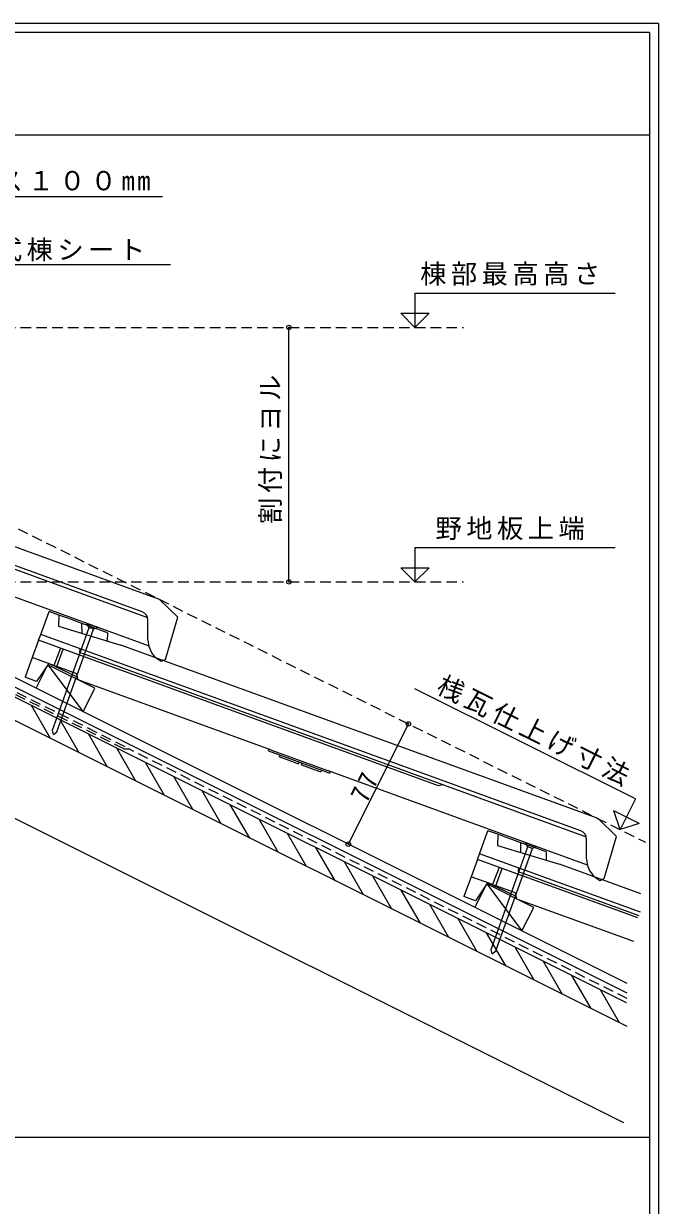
# Model space of a CAD drawing. Units: millimetres, scale not verified. Extents: x -941 to 1052, y -1622 to 1214.
# Drawn here: x 686 to 1049, y 539 to 1214 of the extents above; entities that cross this region are included whole.
import ezdxf

# ---------------------------------------------------------------- set-up
doc = ezdxf.new("R2010")
doc.units = ezdxf.units.MM
doc.header["$LTSCALE"] = 5
doc.header["$PDMODE"] = 32
doc.header["$PDSIZE"] = 2.5
doc.linetypes.add('DASHED1', pattern=[1.8, 1.2, -0.6])
for name, color, linetype in [('3-0', 7, 'DASHED1'), ('3-2', 4, 'Continuous'), ('3-9', 7, 'Continuous'), ('3-A', 7, 'Continuous'), ('3-B', 2, 'Continuous'), ('3-C', 7, 'Continuous'), ('3-F', 7, 'Continuous')]:
    doc.layers.add(name, color=color, linetype=linetype)
doc.layers.add('4-0', color=3, linetype='Continuous', lineweight=18)
doc.styles.add('ＭＳ ゴシック', font='')
doc.styles.get('ＭＳ ゴシック').set_extended_font_data('MS Gothic')

msp = doc.modelspace()

# ---------------------------------------------------------------- linework, layer by layer
at = {"layer": '3-0'}
msp.add_line((675.119, 929.524), (1041.285, 746.442), dxfattribs=at)
at = {"layer": '3-2', "color": 6, "linetype": 'DASHED1'}
for p, q in [((744.333, 801.003), (549.633, 898.353)), ((743.621, 799.762), (549.633, 896.756)), ((743.621, 799.762), (746.358, 799.762)), ((1030.85, 657.201), (746.358, 799.762))]:
    msp.add_line(p, q, dxfattribs=at)
at = {"layer": '3-2'}
for p, q in [((1030.85, 665.785), (566.509, 897.955)), ((1030.403, 654.773), (549.633, 895.158)), ((1030.85, 660.195), (564.273, 893.483)), ((1030.85, 641.134), (549.633, 881.742)), ((693.51, 834.455), (700.218, 847.872)), ((700.218, 847.872), (720.343, 821.039)), ((727.051, 834.455), (700.218, 847.872)), ((720.343, 821.039), (727.051, 834.455)), ((1028.951, 586.181), (549.633, 825.84))]:
    msp.add_line(p, q, dxfattribs=at)
msp.add_lwpolyline([(943.949, 709.236), (950.658, 722.652), (970.782, 695.819), (977.49, 709.236), (950.658, 722.652)], dxfattribs=at)
at = {"layer": '3-9'}
for p, q in [((728.714, 869.059), (722.417, 871.309)), ((702.807, 810.5), (723.736, 869.042)), ((705.338, 809.595), (726.267, 868.138)), ((703.321, 807.944), (702.807, 810.5)), ((703.321, 807.944), (705.338, 809.595)), ((953.247, 685.281), (974.175, 743.823)), ((955.778, 684.375), (976.707, 742.919)), ((979.154, 743.839), (972.857, 746.09)), ((974.158, 743.829), (972.857, 746.09)), ((976.69, 742.925), (974.158, 743.829)), ((979.154, 743.839), (976.69, 742.925)), ((953.761, 682.725), (953.247, 685.281)), ((953.761, 682.725), (955.778, 684.375))]:
    msp.add_line(p, q, dxfattribs=at)
msp.add_lwpolyline([(728.714, 869.059), (726.25, 868.144), (723.718, 869.048), (722.417, 871.309)], dxfattribs=at)
at = {"layer": '3-A'}
for p, q in [((596.447, 1115.232), (765.692, 1115.232)), ((646.487, 1076.522), (770.116, 1076.522))]:
    msp.add_line(p, q, dxfattribs=at)
at = {"layer": '3-C'}
for p, q in [((909.684, 1060.14), (909.684, 1040.547)), ((909.684, 1060.14), (1024.017, 1060.139)), ((901.627, 1048.603), (917.74, 1048.603)), ((837.742, 895.158), (837.742, 1040.546)), ((704.699, 923.895), (704.699, 923.895)), ((909.684, 914.752), (909.684, 895.159)), ((909.684, 914.752), (1024.017, 914.752)), ((901.627, 903.216), (917.74, 903.216)), ((1035.635, 771.173), (909.684, 834.149)), ((871.68, 745.37), (906.028, 814.07)), ((1035.635, 771.173), (1026.873, 753.649)), ((1026.873, 753.649), (1023.27, 764.458)), ((1037.682, 757.252), (1023.27, 764.458)), ((1037.682, 757.252), (1026.873, 753.649))]:
    msp.add_line(p, q, dxfattribs=at)
at = {"layer": '3-C', "linetype": 'DASHED1'}
for p, q in [((549.633, 1040.546), (937.434, 1040.546)), ((549.633, 895.158), (937.434, 895.158))]:
    msp.add_line(p, q, dxfattribs=at)
at = {"layer": '3-C'}
for points in [[(901.627, 1048.603), (909.684, 1040.547), (917.74, 1048.603)], [(901.627, 903.216), (909.684, 895.159), (917.74, 903.216)]]:
    msp.add_lwpolyline(points, dxfattribs=at)
for p in [(837.742, 1040.546), (837.742, 895.158), (906.028, 814.07), (871.68, 745.37)]:
    msp.add_point(p, dxfattribs=at)
at = {"layer": '3-F'}
for p, q in [((701.765, 805.676), (690.876, 824.537)), ((717.998, 797.56), (707.109, 816.421)), ((734.231, 789.443), (723.342, 808.304)), ((750.464, 781.326), (739.575, 800.187)), ((766.698, 773.21), (755.808, 792.071)), ((782.931, 765.093), (772.041, 783.954)), ((799.164, 756.977), (788.275, 775.838)), ((815.397, 748.86), (804.508, 767.721)), ((831.63, 740.743), (820.741, 759.604)), ((847.863, 732.627), (836.974, 751.488)), ((864.097, 724.51), (853.207, 743.371)), ((880.33, 716.393), (869.44, 735.255)), ((896.563, 708.277), (885.673, 727.138)), ((912.796, 700.161), (901.907, 719.022)), ((929.029, 692.044), (918.14, 710.905)), ((945.262, 683.927), (934.373, 702.788)), ((961.496, 675.811), (950.606, 694.672)), ((977.729, 667.694), (966.839, 686.555)), ((993.962, 659.578), (983.073, 678.439)), ((1010.195, 651.461), (999.305, 670.322)), ((1026.428, 643.344), (1015.539, 662.205))]:
    msp.add_line(p, q, dxfattribs=at)
at = {"layer": '4-0', "color": 7}
for q in [(-941.371, 1214.051), (1048.629, -135.949)]:
    msp.add_line((1048.629, 1214.051), q, dxfattribs=at)
at = {"layer": '4-0', "color": 2}
for q in [(-936.371, 1209.051), (1043.629, -130.949)]:
    msp.add_line((1043.629, 1209.051), q, dxfattribs=at)
at = {"layer": '4-0', "color": 4}
for p, q in [((1043.629, 1150.332), (-936.371, 1150.332)), ((1043.629, 577.73), (-936.371, 577.73))]:
    msp.add_line(p, q, dxfattribs=at)
at = {"layer": '4-0'}
for p, q in [((763.843, 885.162), (595.497, 946.435)), ((588.65, 936.157), (757.05, 874.865)), ((753.975, 878.112), (588.953, 938.175)), ((757.708, 858.662), (584.929, 921.549)), ((696.065, 865.123), (700.854, 878.279)), ((706.492, 876.226), (700.854, 878.279)), ((706.492, 876.226), (706.319, 869.904)), ((710.949, 874.604), (706.492, 876.226)), ((715.186, 873.062), (710.949, 874.604)), ((724.109, 869.814), (719.648, 871.438)), ((757.265, 862.127), (757.265, 873.414)), ((694.868, 861.834), (696.065, 865.123)), ((1004.415, 752.893), (696.065, 865.123)), ((706.319, 869.904), (741.772, 859.129)), ((734.234, 866.129), (734.106, 861.459)), ((694.868, 861.834), (691.277, 851.967)), ((923.214, 778.723), (694.868, 861.834)), ((1014.283, 759.943), (741.772, 859.129)), ((691.277, 851.967), (687.173, 840.691)), ((703.523, 847.51), (691.277, 851.967)), ((718.404, 854.864), (718.618, 856.914)), ((718.404, 854.864), (720.283, 854.18)), ((720.283, 854.18), (1007.49, 749.645)), ((764.772, 849.706), (763.134, 850.853)), ((767.335, 850.902), (766.054, 850.304)), ((700.674, 848.547), (693.751, 838.297)), ((717.132, 840.748), (700.674, 848.547)), ((716.649, 842.733), (705.372, 846.837)), ((766.054, 850.304), (764.772, 849.706)), ((693.751, 838.297), (687.173, 840.691)), ((717.502, 839.23), (716.649, 842.733)), ((827.916, 799.042), (717.502, 839.23)), ((826.164, 798.616), (826.506, 799.555)), ((827.916, 799.042), (859.866, 787.414)), ((832.4, 795.282), (832.742, 796.221)), ((832.4, 795.282), (836.159, 793.914)), ((836.159, 793.914), (843.301, 791.314)), ((843.301, 791.314), (843.643, 792.254)), ((844.992, 790.699), (845.334, 791.638)), ((856.235, 787.671), (855.893, 786.731)), ((1008.148, 733.443), (859.866, 787.414)), ((861.275, 786.9), (860.933, 785.961)), ((925.74, 779.4), (923.214, 778.723)), ((946.505, 739.904), (951.294, 753.059)), ((956.932, 751.007), (951.294, 753.059)), ((956.932, 751.007), (956.759, 744.685)), ((961.389, 749.385), (956.932, 751.007)), ((965.626, 747.843), (961.389, 749.385)), ((956.759, 744.685), (992.212, 733.91)), ((974.549, 744.595), (970.087, 746.219)), ((1007.705, 736.908), (1007.705, 748.194)), ((945.308, 736.615), (941.717, 726.748)), ((945.308, 736.615), (946.505, 739.904)), ((1036.986, 703.247), (945.308, 736.615)), ((1038.355, 706.473), (946.505, 739.904)), ((984.674, 740.91), (984.546, 736.239)), ((968.844, 729.645), (969.058, 731.695)), ((968.844, 729.645), (970.723, 728.961)), ((1038.628, 717.015), (992.212, 733.91)), ((941.717, 726.748), (937.613, 715.472)), ((953.963, 722.291), (941.717, 726.748)), ((951.114, 723.328), (944.191, 713.077)), ((967.572, 715.528), (951.114, 723.328)), ((970.723, 728.961), (1037.416, 704.686)), ((1015.212, 724.487), (1013.574, 725.634)), ((1016.494, 725.085), (1015.212, 724.487)), ((1017.775, 725.682), (1016.494, 725.085)), ((944.191, 713.077), (937.613, 715.472)), ((1034.713, 689.707), (967.942, 714.01))]:
    msp.add_line(p, q, dxfattribs=at)
for points in [[(767.335, 850.902), (774.37, 874.946), (763.843, 885.162)], [(719.734, 865.827), (719.648, 871.438), (715.186, 873.062)], [(734.234, 866.129), (724.837, 869.549), (724.109, 869.814)], [(707.403, 857.272), (703.523, 847.51), (705.372, 846.837), (708.964, 856.704)], [(826.164, 798.616), (827.574, 798.103), (859.524, 786.474), (860.933, 785.961)], [(844.992, 790.699), (852.134, 788.099), (855.893, 786.731)], [(1017.775, 725.682), (1024.81, 749.726), (1014.283, 759.943)], [(970.174, 740.608), (970.087, 746.219), (965.626, 747.843)], [(984.674, 740.91), (975.277, 744.33), (974.549, 744.595)], [(957.843, 732.052), (953.963, 722.291), (955.812, 721.618), (959.404, 731.484)], [(967.942, 714.01), (967.089, 717.513), (955.812, 721.618)]]:
    msp.add_lwpolyline(points, dxfattribs=at)
for centre, radius, start, end in [((752.265, 873.414), 5, 0, 70), ((771.028, 862.127), 13.763, 180, 228.57213), ((771.029, 862.128), 13.764, 228.57246, 234.99982), ((1002.705, 748.194), 5, 0, 70), ((1021.468, 736.908), 13.763, 180, 228.57213), ((1021.468, 736.909), 13.764, 228.57246, 234.99982)]:
    msp.add_arc(centre, radius, start, end, dxfattribs=at)

# ---------------------------------------------------------------- texts
at = {"layer": '3-B', "char_height": 11, "attachment_point": 7, "style": 'ＭＳ ゴシック'}
for s, insert in [('\\T1.19;役物用ビス１００mm', (599.485, 1117.591)), ('\\T1.17;乾式棟シート', (652.939, 1078.206)), ('\\T1.17;棟部最高高さ', (912.67, 1064.442)), ('\\T1.17;野地板上端', (921.42, 919.054))]:
    msp.add_mtext(s, dxfattribs=dict(at, insert=insert))
for s, insert, rotation in [('\\T1.17;割付にヨル', (833.826, 928.27), 90), ('\\T1.17;桟瓦仕上げ寸法', (920.571, 831.38), 333.435), ('\\T1.36;\\W0.9;77', (882.118, 768.339), 63.436)]:
    msp.add_mtext(s, dxfattribs=dict(at, insert=insert, rotation=rotation))

doc.saveas('drawing.dxf')
